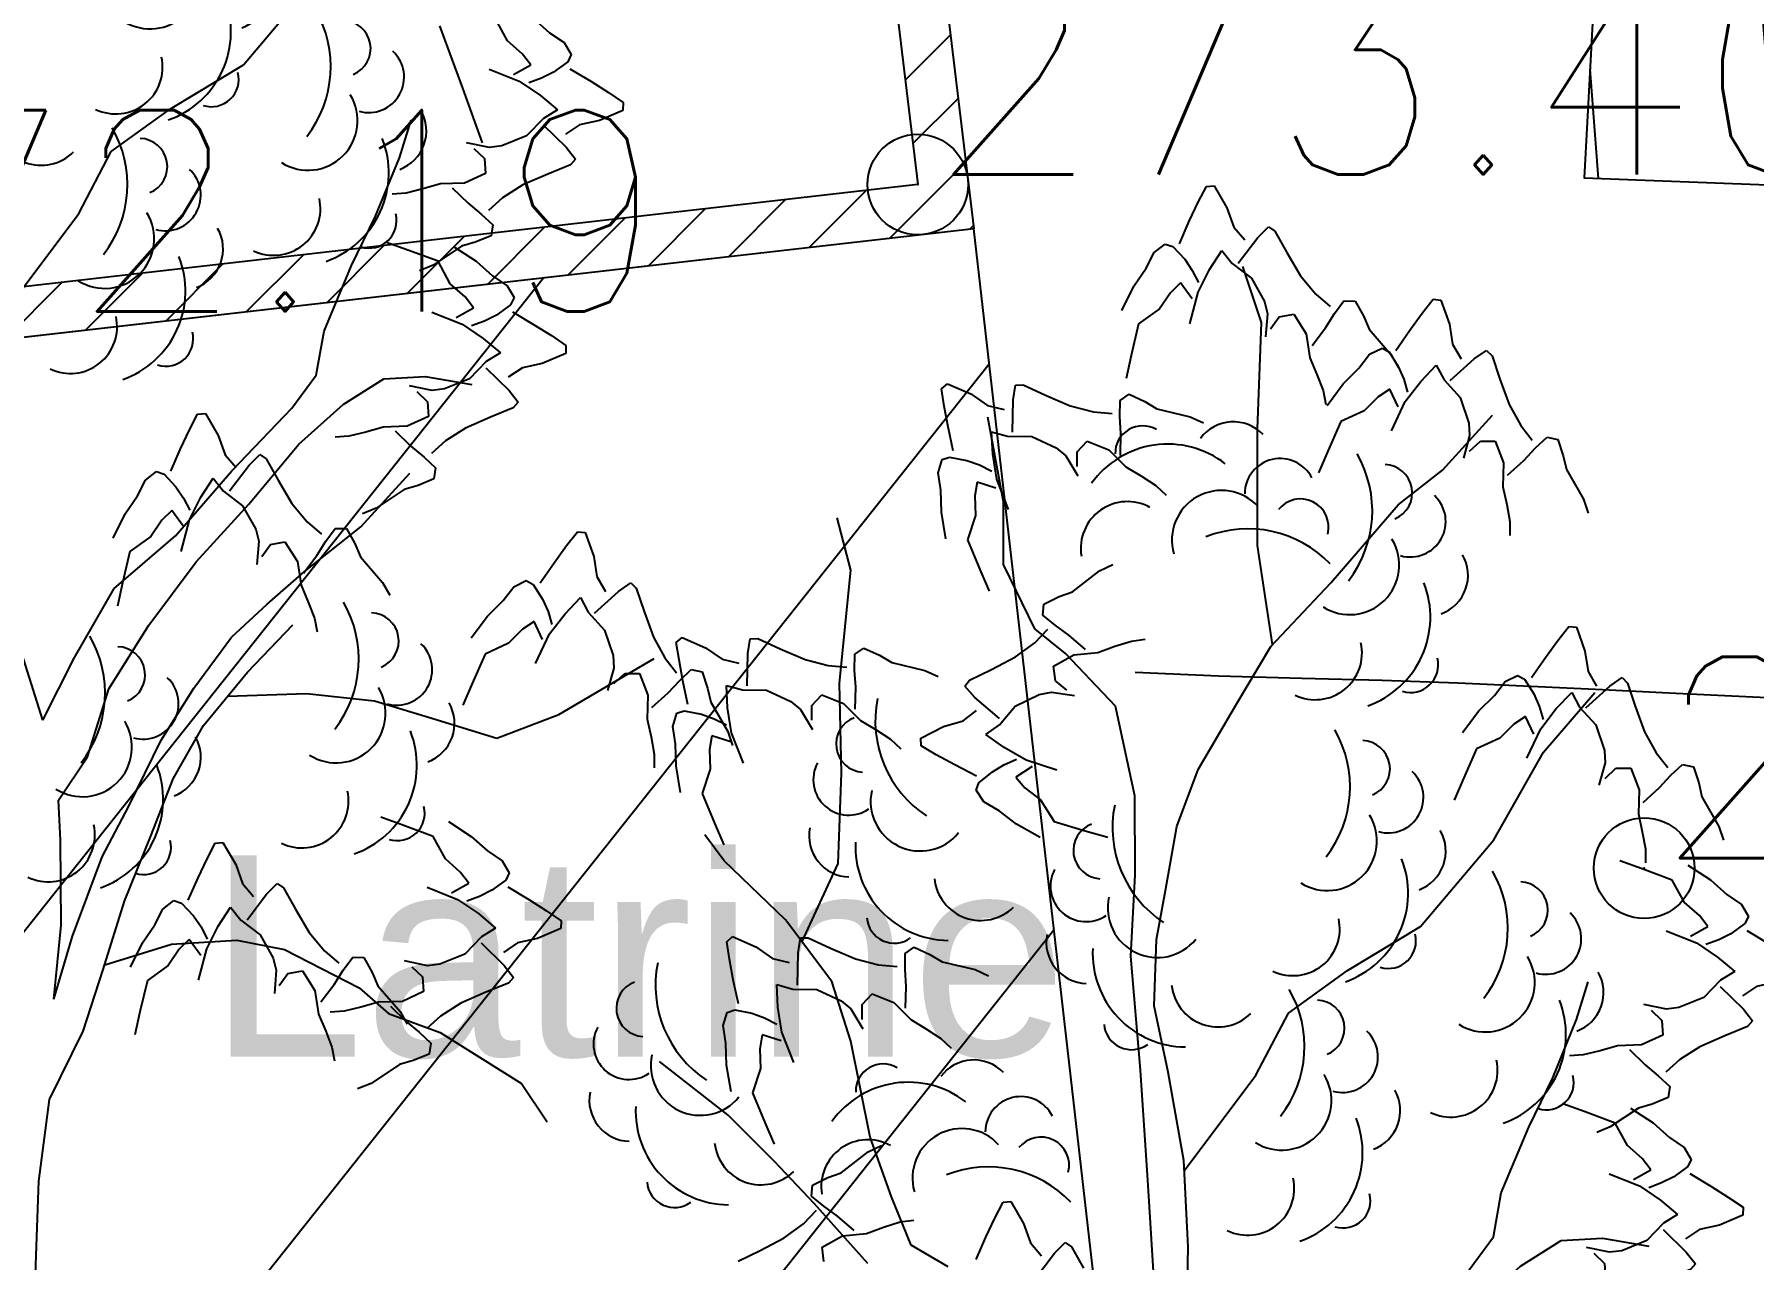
# Model space of a CAD drawing. Header units: millimetres. Extents: x 524954 to 526204, y 9523489 to 9524010.
# Drawn here: x 525644.53 to 525653.07, y 9523601.89 to 9523607.97 of the extents above; entities that cross this region are included whole.
import ezdxf

# ---------------------------------------------------------------- set-up
doc = ezdxf.new("R2010")
doc.units = ezdxf.units.MM
doc.header["$PDMODE"] = 32
doc.header["$PDSIZE"] = 0.5
doc.linetypes.add('ACAD_ISO12W100', pattern=[21, 12, -3, 0, -3, 0, -3])
doc.linetypes.add('CACHE2', pattern=[4.7625, 3.175, -1.5875])
for name, color, linetype in [('Arbre', 34, 'ACAD_ISO12W100'), ('Bati', 6, 'Continuous'), ('Bati_H', 1, 'Continuous'), ('Cloture', 7, 'Continuous'), ('CN_01_00', 3, 'Continuous'), ('Murs', 1, 'Continuous'), ('TopoAlt', 3, 'Continuous'), ('TOPOJIS', 7, 'Continuous'), ('Toponomie', 7, 'CACHE2')]:
    doc.layers.add(name, color=color, linetype=linetype)
doc.styles.add('Simplex 1.0', font='Simplex.shx', dxfattribs={"width": 0.99, "height": 1})
doc.styles.get("Standard").update_dxf_attribs({"font": 'arial.ttf'})

# ---------------------------------------------------------------- blocks, each defined once
blk = doc.blocks.new('TCPOINT M')
at = {"color": 0}
blk.add_point((0, 0), dxfattribs=at)
at = {"layer": 'TopoAlt', "style": 'Simplex 1.0', "width": 0.99}
blk.add_attdef('ALT', (0.15, 0.15), '', height=1, dxfattribs=at)
blk = doc.blocks.new('v088')
at = {"color": 3, "linetype": 'Continuous'}
for p, q in [((-0.0239, 12.3184), (0.0161, 12.3965)), ((0.0161, 12.3965), (0.0546, 12.3999)), ((0.0546, 12.3999), (0.1184, 12.2906)), ((-0.0686, 12.2238), (-0.0239, 12.3184)), ((-0.1179, 12.1126), (-0.0686, 12.2238)), ((0.1184, 12.2906), (0.1522, 12.1952)), ((0.1522, 12.1952), (0.2074, 12.1313)), ((0.1746, 12.0155), (0.2717, 12.1435)), ((0.2717, 12.1435), (0.3242, 12.1966)), ((0.3242, 12.1966), (0.3557, 12.1751)), ((0.3557, 12.1751), (0.415, 12.0689)), ((-0.2828, 11.9912), (-0.2428, 12.0693)), ((-0.2428, 12.0693), (-0.1881, 12.111)), ((-0.1881, 12.111), (-0.1505, 12.0986)), ((-0.1505, 12.0986), (-0.0915, 12.0354)), ((0.0317, 11.9844), (0.0922, 12.0781)), ((0.0922, 12.0781), (0.1437, 12.0135)), ((0.415, 12.0689), (0.4841, 11.9528)), ((-0.344, 11.9013), (-0.2828, 11.9912)), ((-0.0915, 12.0354), (-0.0536, 11.98)), ((-0.0536, 11.98), (-0.0225, 11.9193)), ((-0.0252, 11.8718), (0.0317, 11.9844)), ((0.1437, 12.0135), (0.2395, 11.9416)), ((-0.4033, 11.7804), (-0.344, 11.9013)), ((-0.1618, 11.8694), (-0.2169, 11.7884)), ((-0.1123, 11.9179), (-0.1618, 11.8694)), ((-0.0542, 11.8389), (-0.1123, 11.9179)), ((-0.066, 11.7153), (-0.0252, 11.8718)), ((0.2395, 11.9416), (0.3048, 11.8248)), ((0.4841, 11.9528), (0.5601, 11.8616)), ((-0.2169, 11.7884), (-0.3202, 11.714)), ((0.3048, 11.8248), (0.32, 11.7651)), ((0.5601, 11.8616), (0.6304, 11.8005)), ((0.6527, 11.7656), (0.6994, 11.8293)), ((0.6994, 11.8293), (0.7544, 11.828)), ((0.7544, 11.828), (0.796, 11.7537)), ((1.0886, 11.7676), (1.1424, 11.8368)), ((1.1424, 11.8368), (1.1809, 11.833)), ((1.1809, 11.833), (1.2232, 11.7138)), ((-0.3202, 11.714), (-0.3572, 11.5582)), ((0.32, 11.7651), (0.3106, 11.6498)), ((0.3344, 11.6895), (0.378, 11.7487)), ((0.378, 11.7487), (0.4498, 11.7623)), ((0.4498, 11.7623), (0.5114, 11.6644)), ((0.6075, 11.6944), (0.6527, 11.7656)), ((0.796, 11.7537), (0.824, 11.6885)), ((1.027, 11.683), (1.0886, 11.7676)), ((1.2232, 11.7138), (1.2386, 11.6137)), ((0.5114, 11.6644), (0.5299, 11.5465)), ((0.5418, 11.6075), (0.6075, 11.6944)), ((0.824, 11.6885), (0.9344, 11.5607)), ((0.9578, 11.583), (1.027, 11.683)), ((1.2386, 11.6137), (1.2809, 11.5407)), ((-0.3572, 11.5582), (-0.3824, 11.4437)), ((0.5299, 11.5465), (0.5653, 11.4632)), ((0.7732, 11.4945), (0.827, 11.5637)), ((0.827, 11.5637), (0.8886, 11.5945)), ((0.8886, 11.5945), (0.9232, 11.5753)), ((0.9232, 11.5753), (0.9693, 11.5022)), ((0.9344, 11.5607), (0.97, 11.497)), ((1.2271, 11.433), (1.3463, 11.5407)), ((1.3463, 11.5407), (1.4079, 11.583)), ((1.4079, 11.583), (1.4348, 11.556)), ((1.4348, 11.556), (1.4733, 11.4406)), ((0.5653, 11.4632), (0.5962, 11.3829)), ((0.6962, 11.4176), (0.7732, 11.4945)), ((0.9693, 11.5022), (0.9963, 11.4406)), ((1.0809, 11.4291), (1.1578, 11.5099)), ((1.1578, 11.5099), (1.1963, 11.4368)), ((-1.2987, 11.3921), (-1.2695, 11.4174)), ((-1.2853, 11.3054), (-1.2987, 11.3921)), ((-1.2695, 11.4174), (-1.1537, 11.3664)), ((-1.1537, 11.3664), (-1.0704, 11.3089)), ((-0.9434, 11.3371), (-0.9319, 11.4109)), ((-0.9319, 11.4109), (-0.8938, 11.412)), ((-0.8938, 11.412), (-0.7835, 11.3608)), ((-0.7835, 11.3608), (-0.6595, 11.3072)), ((-0.4126, 11.3334), (-0.3673, 11.3647)), ((-0.3673, 11.3647), (-0.2901, 11.3288)), ((0.5962, 11.3829), (0.6091, 11.3149)), ((0.6155, 11.3099), (0.6962, 11.4176)), ((0.927, 11.3906), (0.8693, 11.3522)), ((0.9693, 11.3022), (0.927, 11.3906)), ((0.9963, 11.4406), (1.0155, 11.3753)), ((1.004, 11.3291), (1.0809, 11.4291)), ((1.1963, 11.4368), (1.2771, 11.3483)), ((1.4733, 11.4406), (1.5194, 11.3137)), ((-1.266, 11.2026), (-1.2853, 11.3054)), ((-1.0704, 11.3089), (-0.9882, 11.2895)), ((-0.9469, 11.1764), (-0.9434, 11.3371)), ((-0.6595, 11.3072), (-0.5444, 11.2779)), ((-0.5444, 11.2779), (-0.4516, 11.2697)), ((-0.4131, 11.2545), (-0.4126, 11.3334)), ((-0.2901, 11.3288), (-0.2291, 11.2925)), ((-0.2291, 11.2925), (-0.0648, 11.2537)), ((0.8001, 11.2829), (0.6847, 11.2291)), ((0.8693, 11.3522), (0.8001, 11.2829)), ((0.9347, 11.1829), (1.004, 11.3291)), ((1.2771, 11.3483), (1.3194, 11.2214)), ((1.5194, 11.3137), (1.5771, 11.2099)), ((-1.2408, 11.0836), (-1.266, 11.2026)), ((-0.4079, 11.1703), (-0.4131, 11.2545)), ((-0.0648, 11.2537), (0.0014, 11.223)), ((0.6847, 11.2291), (0.6193, 11.0829)), ((1.3194, 11.2214), (1.3232, 11.1598)), ((1.5771, 11.2099), (1.6348, 11.1368)), ((-1.0503, 11.1789), (-0.9708, 11.1567)), ((-1.0444, 11.0675), (-1.0503, 11.1789)), ((-0.9708, 11.1567), (-0.851, 11.1547)), ((-0.851, 11.1547), (-0.7296, 11.0984)), ((-0.6257, 11.0796), (-0.5755, 11.1328)), ((-0.5755, 11.1328), (-0.4682, 11.0896)), ((-0.4102, 11.0614), (-0.4079, 11.1703)), ((1.3232, 11.1598), (1.2925, 11.0483)), ((1.3232, 11.0829), (1.3771, 11.1329)), ((1.3771, 11.1329), (1.4502, 11.1329)), ((1.4502, 11.1329), (1.4925, 11.0252)), ((1.6502, 11.0983), (1.7079, 11.1522)), ((1.7079, 11.1522), (1.7617, 11.1406)), ((1.7617, 11.1406), (1.7887, 11.0598)), ((-1.3166, 10.9752), (-1.2967, 11.0411)), ((-1.2967, 11.0411), (-1.2589, 11.0531)), ((-1.2589, 11.0531), (-1.1741, 11.0365)), ((-1.1741, 11.0365), (-1.1109, 11.0139)), ((-1.0245, 10.9429), (-1.0444, 11.0675)), ((-0.7296, 11.0984), (-0.6822, 11.0589)), ((-0.6822, 11.0589), (-0.6222, 10.96)), ((-0.6263, 11.0061), (-0.6257, 11.0796)), ((-0.4682, 11.0896), (-0.3841, 11.005)), ((0.6193, 11.0829), (0.5731, 10.9752)), ((1.4925, 11.0252), (1.4886, 10.906)), ((1.5117, 10.9637), (1.5925, 11.0368)), ((1.5925, 11.0368), (1.6502, 11.0983)), ((1.7887, 11.0598), (1.8041, 10.9906)), ((-1.3032, 10.8885), (-1.3166, 10.9752)), ((-1.122, 10.9292), (-1.1336, 10.8608)), ((-1.0286, 10.8992), (-1.122, 10.9292)), ((-1.1109, 11.0139), (-1.0501, 10.983)), ((-0.9657, 10.7922), (-1.0245, 10.9429)), ((-0.3841, 11.005), (-0.3065, 10.9583)), ((-0.3065, 10.9583), (-0.2344, 10.9114)), ((1.8041, 10.9906), (1.8887, 10.8444)), ((-1.3, 10.7798), (-1.3032, 10.8885)), ((-1.1336, 10.8608), (-1.1308, 10.7629)), ((-0.2344, 10.9114), (-0.1841, 10.8638)), ((1.4886, 10.906), (1.5079, 10.8175)), ((1.8887, 10.8444), (1.9118, 10.7752)), ((-1.2771, 10.6471), (-1.3, 10.7798)), ((-1.1308, 10.7629), (-1.1708, 10.642)), ((1.5079, 10.8175), (1.5233, 10.7329)), ((1.5233, 10.7329), (1.5233, 10.6636)), ((-1.1708, 10.642), (-1.1094, 10.4942)), ((-0.514, 10.4875), (-0.4484, 10.5194)), ((-1.1094, 10.4942), (-1.0628, 10.3867)), ((-0.648, 10.3846), (-0.514, 10.4875)), ((-0.7912, 10.3231), (-0.7146, 10.3603)), ((-0.7146, 10.3603), (-0.648, 10.3846)), ((-0.7957, 10.2682), (-0.7912, 10.3231)), ((-0.7348, 10.218), (-0.7957, 10.2682)), ((-0.8359, 10.1311), (-0.7709, 10.1978)), ((-0.6662, 10.1688), (-0.7348, 10.218)), ((-0.5833, 10.0982), (-0.6662, 10.1688)), ((1.7617, 10.1424), (1.8156, 10.2117)), ((1.8156, 10.2117), (1.8541, 10.2078)), ((1.8541, 10.2078), (1.8964, 10.0886)), ((-2.6162, 10.1323), (-2.587, 10.1577)), ((-2.6028, 10.0456), (-2.6162, 10.1323)), ((-2.587, 10.1577), (-2.4712, 10.1066)), ((-2.4712, 10.1066), (-2.3879, 10.0492)), ((-2.2643, 9.9167), (-2.2608, 10.0773)), ((-2.2608, 10.0773), (-2.2494, 10.1511)), ((-2.2494, 10.1511), (-2.2113, 10.1522)), ((-2.2113, 10.1522), (-2.101, 10.101)), ((-2.101, 10.101), (-1.977, 10.0475)), ((-1.7301, 10.0737), (-1.6848, 10.1049)), ((-1.6848, 10.1049), (-1.6075, 10.069)), ((-0.9313, 10.0604), (-0.8359, 10.1311)), ((-0.6418, 10.0712), (-0.5231, 10.0829)), ((-0.5231, 10.0829), (-0.4378, 10.1134)), ((-0.4378, 10.1134), (-0.3559, 10.1397)), ((-0.3559, 10.1397), (-0.2873, 10.1487)), ((1.7002, 10.0578), (1.7617, 10.1424)), ((1.8964, 10.0886), (1.9118, 9.9886)), ((-2.5835, 9.9428), (-2.6028, 10.0456)), ((-2.3879, 10.0492), (-2.3057, 10.0298)), ((-1.977, 10.0475), (-1.8618, 10.0181)), ((-1.8618, 10.0181), (-1.7691, 10.0099)), ((-1.7305, 9.9947), (-1.7301, 10.0737)), ((-1.7254, 9.9105), (-1.7305, 9.9947)), ((-1.6075, 10.069), (-1.5466, 10.0327)), ((-1.5466, 10.0327), (-1.3822, 9.9939)), ((-1.3822, 9.9939), (-1.316, 9.9632)), ((-1.1606, 9.945), (-1.0512, 9.9981)), ((-1.0512, 9.9981), (-0.9313, 10.0604)), ((-0.7431, 10.0152), (-0.6418, 10.0712)), ((-0.7336, 9.9427), (-0.7431, 10.0152)), ((1.631, 9.9578), (1.7002, 10.0578)), ((-2.5582, 9.8238), (-2.5835, 9.9428)), ((-2.3678, 9.9191), (-2.2883, 9.8969)), ((-2.3619, 9.8077), (-2.3678, 9.9191)), ((-1.7277, 9.8016), (-1.7254, 9.9105)), ((-1.1838, 9.9148), (-1.1606, 9.945)), ((-1.1339, 9.8592), (-1.1838, 9.9148)), ((-0.677, 9.8958), (-0.7336, 9.9427)), ((1.4463, 9.8693), (1.5002, 9.9386)), ((1.5002, 9.9386), (1.5617, 9.9693)), ((1.5617, 9.9693), (1.5963, 9.9501)), ((1.5963, 9.9501), (1.6425, 9.877)), ((1.9002, 9.8078), (2.0195, 9.9155)), ((1.9118, 9.9886), (1.9541, 9.9155)), ((2.0195, 9.9155), (2.081, 9.9578)), ((2.081, 9.9578), (2.1079, 9.9309)), ((2.1079, 9.9309), (2.1464, 9.8155)), ((-2.2883, 9.8969), (-2.1685, 9.895)), ((-2.1685, 9.895), (-2.0471, 9.8386)), ((-2.0471, 9.8386), (-1.9997, 9.7992)), ((-1.9438, 9.7464), (-1.9432, 9.8199)), ((-1.9432, 9.8199), (-1.893, 9.873)), ((-1.893, 9.873), (-1.7856, 9.8299)), ((-1.7856, 9.8299), (-1.7015, 9.7452)), ((-1.0116, 9.755), (-1.1339, 9.8592)), ((-0.9342, 9.8156), (-0.8138, 9.874)), ((-0.8138, 9.874), (-0.7533, 9.8858)), ((-0.7533, 9.8858), (-0.6387, 9.8698)), ((1.3694, 9.7924), (1.4463, 9.8693)), ((1.6425, 9.877), (1.6694, 9.8155)), ((1.7541, 9.8039), (1.831, 9.8847)), ((1.831, 9.8847), (1.8695, 9.8116)), ((-2.634, 9.7155), (-2.6142, 9.7814)), ((-2.6142, 9.7814), (-2.5764, 9.7933)), ((-2.5764, 9.7933), (-2.4916, 9.7768)), ((-2.4916, 9.7768), (-2.4283, 9.7541)), ((-2.4283, 9.7541), (-2.3676, 9.7232)), ((-2.3419, 9.6831), (-2.3619, 9.8077)), ((-1.9997, 9.7992), (-1.9397, 9.7002)), ((-1.7015, 9.7452), (-1.624, 9.6985)), ((-1.2895, 9.7147), (-1.1923, 9.7429)), ((-1.1923, 9.7429), (-1.1254, 9.7944)), ((-1.0114, 9.724), (-0.9342, 9.8156)), ((1.2886, 9.6847), (1.3694, 9.7924)), ((1.6002, 9.7655), (1.5425, 9.727)), ((1.6425, 9.677), (1.6002, 9.7655)), ((1.6694, 9.8155), (1.6887, 9.7501)), ((1.6771, 9.7039), (1.7541, 9.8039)), ((1.8695, 9.8116), (1.9502, 9.7232)), ((2.1464, 9.8155), (2.1926, 9.6885)), ((-2.6206, 9.6288), (-2.634, 9.7155)), ((-2.4395, 9.6694), (-2.4511, 9.6011)), ((-2.3461, 9.6395), (-2.4395, 9.6694)), ((-2.2831, 9.5325), (-2.3419, 9.6831)), ((-1.624, 9.6985), (-1.5519, 9.6516)), ((-1.5519, 9.6516), (-1.5015, 9.6041)), ((-1.4022, 9.6572), (-1.2895, 9.7147)), ((-1.401, 9.6186), (-1.4022, 9.6572)), ((-1.0789, 9.6763), (-1.0114, 9.724)), ((-0.9888, 9.6106), (-1.0789, 9.6763)), ((1.4733, 9.6578), (1.3579, 9.6039)), ((1.5425, 9.727), (1.4733, 9.6578)), ((1.6079, 9.5578), (1.6771, 9.7039)), ((1.9502, 9.7232), (1.9925, 9.5962)), ((2.1926, 9.6885), (2.2503, 9.5847)), ((-2.6175, 9.52), (-2.6206, 9.6288)), ((-2.4511, 9.6011), (-2.4483, 9.5032)), ((-1.3254, 9.5742), (-1.401, 9.6186)), ((-1.2335, 9.5242), (-1.3254, 9.5742)), ((-0.8796, 9.5473), (-0.9888, 9.6106)), ((1.3579, 9.6039), (1.2925, 9.4577)), ((1.9925, 9.5962), (1.9964, 9.5347)), ((2.2503, 9.5847), (2.308, 9.5116)), ((-2.5946, 9.3874), (-2.6175, 9.52)), ((-2.4483, 9.5032), (-2.4883, 9.3823)), ((-1.1253, 9.4685), (-1.2335, 9.5242)), ((-1.1132, 9.4352), (-1.0467, 9.4905)), ((-1.0467, 9.4905), (-0.9892, 9.5252)), ((-0.9892, 9.5252), (-0.9269, 9.5527)), ((-0.8484, 9.5165), (-0.9306, 9.463)), ((-0.7257, 9.4976), (-0.8796, 9.5473)), ((1.9964, 9.5347), (1.9656, 9.4231)), ((1.9964, 9.4577), (2.0502, 9.5077)), ((2.0502, 9.5077), (2.1233, 9.5077)), ((2.1233, 9.5077), (2.1656, 9.4)), ((2.3233, 9.4731), (2.381, 9.527)), ((2.381, 9.527), (2.4349, 9.5154)), ((2.4349, 9.5154), (2.4618, 9.4347)), ((-1.1278, 9.3984), (-1.1132, 9.4352)), ((-1.0892, 9.3413), (-1.1278, 9.3984)), ((-0.9306, 9.463), (-0.885, 9.4108)), ((-0.885, 9.4108), (-0.8073, 9.3511)), ((1.2925, 9.4577), (1.2463, 9.35)), ((2.1656, 9.4), (2.1618, 9.2808)), ((2.1849, 9.3385), (2.2657, 9.4116)), ((2.2657, 9.4116), (2.3233, 9.4731)), ((2.4618, 9.4347), (2.4772, 9.3654)), ((-2.4883, 9.3823), (-2.4269, 9.2344)), ((-1.0136, 9.2969), (-1.0892, 9.3413)), ((-0.8073, 9.3511), (-0.7389, 9.2437)), ((2.4772, 9.3654), (2.5618, 9.2193)), ((-2.4269, 9.2344), (-2.3802, 9.1269)), ((-0.9273, 9.2307), (-1.0136, 9.2969)), ((-0.81, 9.1646), (-0.9273, 9.2307)), ((-0.7389, 9.2437), (-0.5855, 9.1979)), ((2.1618, 9.2808), (2.181, 9.1923)), ((-0.5855, 9.1979), (-0.4727, 9.1661)), ((2.181, 9.1923), (2.1964, 9.1077)), ((2.5618, 9.2193), (2.5849, 9.15)), ((2.1964, 9.1077), (2.1964, 9.0385)), ((2.1801, 9.009), (2.0697, 9.0483)), ((2.3301, 8.953), (2.1801, 9.009)), ((2.4064, 9.0272), (2.519, 8.9533)), ((2.3912, 8.8412), (2.3301, 8.953)), ((2.519, 8.9533), (2.6006, 8.8814)), ((2.6006, 8.8814), (2.6731, 8.832)), ((2.4646, 8.7765), (2.3912, 8.8412)), ((2.6731, 8.832), (2.7077, 8.7725)), ((2.421, 8.6735), (2.5067, 8.7213)), ((2.5067, 8.7213), (2.4646, 8.7765)), ((2.6907, 8.7368), (2.6207, 8.6861)), ((2.7077, 8.7725), (2.6907, 8.7368)), ((-2.3661, 8.6466), (-2.3369, 8.6719)), ((-2.3527, 8.5599), (-2.3661, 8.6466)), ((-2.3369, 8.6719), (-2.2212, 8.6209)), ((-2.0108, 8.5916), (-1.9993, 8.6654)), ((-1.9993, 8.6654), (-1.9613, 8.6665)), ((-1.9613, 8.6665), (-1.8509, 8.6153)), ((2.2998, 8.7005), (2.4501, 8.6406)), ((2.4501, 8.6406), (2.5548, 8.5702)), ((2.5609, 8.6554), (2.4969, 8.632)), ((2.6207, 8.6861), (2.5609, 8.6554)), ((2.7005, 8.7027), (2.8047, 8.6399)), ((2.8047, 8.6399), (2.8931, 8.5838)), ((-2.3334, 8.4571), (-2.3527, 8.5599)), ((-2.2212, 8.6209), (-2.1379, 8.5634)), ((-2.1379, 8.5634), (-2.0557, 8.544)), ((-2.0143, 8.4309), (-2.0108, 8.5916)), ((-1.8509, 8.6153), (-1.7269, 8.5617)), ((-1.7269, 8.5617), (-1.6118, 8.5324)), ((-1.4805, 8.509), (-1.4801, 8.5879)), ((-1.4801, 8.5879), (-1.4347, 8.6192)), ((-1.4347, 8.6192), (-1.3575, 8.5833)), ((-1.3575, 8.5833), (-1.2966, 8.547)), ((-1.2966, 8.547), (-1.1322, 8.5082)), ((2.5548, 8.5702), (2.6402, 8.4985)), ((2.8931, 8.5838), (2.9656, 8.5345)), ((-2.3082, 8.3381), (-2.3334, 8.4571)), ((-1.6118, 8.5324), (-1.519, 8.5242)), ((-1.4754, 8.4248), (-1.4805, 8.509)), ((-1.1322, 8.5082), (-1.066, 8.4775)), ((2.5697, 8.4555), (2.4865, 8.3693)), ((2.6402, 8.4985), (2.5697, 8.4555)), ((2.9641, 8.4958), (2.8478, 8.4461)), ((2.9656, 8.5345), (2.9641, 8.4958)), ((-2.1178, 8.4334), (-2.0382, 8.4112)), ((-2.1118, 8.322), (-2.1178, 8.4334)), ((-2.0382, 8.4112), (-1.9184, 8.4092)), ((-1.9184, 8.4092), (-1.7971, 8.3529)), ((-1.6931, 8.3341), (-1.643, 8.3873)), ((-1.643, 8.3873), (-1.5356, 8.3441)), ((-1.4776, 8.3159), (-1.4754, 8.4248)), ((2.4865, 8.3693), (2.3625, 8.3191)), ((2.5678, 8.4245), (2.6828, 8.3123)), ((2.749, 8.4244), (2.6787, 8.3776)), ((2.8478, 8.4461), (2.749, 8.4244)), ((-2.384, 8.2298), (-2.3641, 8.2956)), ((-2.3641, 8.2956), (-2.3264, 8.3076)), ((-2.3264, 8.3076), (-2.2415, 8.291)), ((-2.2415, 8.291), (-2.1783, 8.2684)), ((-2.0919, 8.1974), (-2.1118, 8.322)), ((-1.7971, 8.3529), (-1.7497, 8.3134)), ((-1.7497, 8.3134), (-1.6897, 8.2145)), ((-1.6937, 8.2606), (-1.6931, 8.3341)), ((-1.5356, 8.3441), (-1.4515, 8.2595)), ((2.3013, 8.3113), (2.188, 8.335)), ((2.2245, 8.3065), (2.2778, 8.2559)), ((2.3625, 8.3191), (2.3013, 8.3113)), ((2.6828, 8.3123), (2.7289, 8.2536)), ((-2.3706, 8.1431), (-2.384, 8.2298)), ((-2.1783, 8.2684), (-2.1175, 8.2375)), ((-2.0331, 8.0467), (-2.0919, 8.1974)), ((-1.4515, 8.2595), (-1.374, 8.2128)), ((-1.374, 8.2128), (-1.3019, 8.1659)), ((2.2778, 8.2559), (2.2824, 8.183)), ((2.7037, 8.225), (2.591, 8.1793)), ((2.7289, 8.2536), (2.7037, 8.225)), ((-2.3674, 8.0343), (-2.3706, 8.1431)), ((-2.1895, 8.1837), (-2.2011, 8.1153)), ((-2.2011, 8.1153), (-2.1982, 8.0174)), ((-2.0961, 8.1537), (-2.1895, 8.1837)), ((-1.3019, 8.1659), (-1.2515, 8.1184)), ((2.0584, 8.1303), (1.9713, 8.1055)), ((2.1776, 8.1339), (2.0584, 8.1303)), ((2.2824, 8.183), (2.1776, 8.1339)), ((2.4672, 8.1253), (2.3672, 8.0611)), ((2.591, 8.1793), (2.4672, 8.1253)), ((-2.3445, 7.9016), (-2.3674, 8.0343)), ((1.8878, 8.0848), (1.8187, 8.0804)), ((1.9713, 8.1055), (1.8878, 8.0848)), ((2.1174, 8.1109), (2.1954, 8.0349)), ((2.1954, 8.0349), (2.2605, 7.9811)), ((2.3672, 8.0611), (2.2979, 7.9989)), ((-2.1982, 8.0174), (-2.2383, 7.8966)), ((2.2605, 7.9811), (2.3179, 7.927)), ((-2.2383, 7.8966), (-2.1768, 7.7487)), ((2.3098, 7.8725), (2.2308, 7.8405)), ((2.3179, 7.927), (2.3098, 7.8725)), ((1.8965, 7.8022), (1.7861, 7.8414)), ((2.0465, 7.7461), (1.8965, 7.8022)), ((2.1627, 7.8208), (2.0222, 7.7271)), ((2.1227, 7.8203), (2.2353, 7.7465)), ((2.2308, 7.8405), (2.1627, 7.8208)), ((-2.1768, 7.7487), (-2.1302, 7.6412)), ((2.0222, 7.7271), (1.9545, 7.6997)), ((2.1075, 7.6343), (2.0465, 7.7461)), ((2.2353, 7.7465), (2.3169, 7.6746)), ((-1.7972, 7.4997), (-1.6632, 7.6026)), ((-1.6632, 7.6026), (-1.5976, 7.6345)), ((2.1809, 7.5696), (2.1075, 7.6343)), ((2.3169, 7.6746), (2.3894, 7.6252)), ((2.3894, 7.6252), (2.424, 7.5657)), ((2.1373, 7.4666), (2.223, 7.5144)), ((2.223, 7.5144), (2.1809, 7.5696)), ((2.407, 7.5299), (2.337, 7.4793)), ((2.424, 7.5657), (2.407, 7.5299)), ((-1.9448, 7.3833), (-1.9404, 7.4382)), ((-1.9404, 7.4382), (-1.8638, 7.4754)), ((-1.8638, 7.4754), (-1.7972, 7.4997)), ((2.0162, 7.4937), (2.1664, 7.4338)), ((2.1664, 7.4338), (2.2711, 7.3633)), ((2.2772, 7.4485), (2.2132, 7.4252)), ((2.337, 7.4793), (2.2772, 7.4485)), ((2.4169, 7.4959), (2.521, 7.4331)), ((2.521, 7.4331), (2.6094, 7.377)), ((-1.8839, 7.3331), (-1.9448, 7.3833)), ((-1.0336, 7.2746), (-0.9936, 7.3527)), ((-0.9936, 7.3527), (-0.9551, 7.3561)), ((-0.9551, 7.3561), (-0.8913, 7.2468)), ((2.2711, 7.3633), (2.3565, 7.2916)), ((2.6094, 7.377), (2.6819, 7.3276)), ((-1.985, 7.2461), (-1.9201, 7.3129)), ((-1.8154, 7.2839), (-1.8839, 7.3331)), ((-1.7325, 7.2133), (-1.8154, 7.2839)), ((-1.5051, 7.2548), (-1.4365, 7.2638)), ((-1.0783, 7.18), (-1.0336, 7.2746)), ((2.3565, 7.2916), (2.286, 7.2486)), ((2.6805, 7.289), (2.5641, 7.2392)), ((2.6819, 7.3276), (2.6805, 7.289)), ((-2.2004, 7.1132), (-2.0805, 7.1754)), ((-2.0805, 7.1754), (-1.985, 7.2461)), ((-1.8923, 7.1303), (-1.791, 7.1862)), ((-1.791, 7.1862), (-1.6722, 7.1979)), ((-1.6722, 7.1979), (-1.587, 7.2285)), ((-1.587, 7.2285), (-1.5051, 7.2548)), ((-1.1277, 7.0688), (-1.0783, 7.18)), ((-0.8913, 7.2468), (-0.8575, 7.1514)), ((2.286, 7.2486), (2.2028, 7.1624)), ((2.2841, 7.2177), (2.3991, 7.1055)), ((2.4653, 7.2176), (2.395, 7.1707)), ((2.5641, 7.2392), (2.4653, 7.2176)), ((-2.3098, 7.06), (-2.2004, 7.1132)), ((-1.8828, 7.0578), (-1.8923, 7.1303)), ((-0.8575, 7.1514), (-0.8023, 7.0875)), ((-0.8351, 6.9716), (-0.7381, 7.0997)), ((-0.7381, 7.0997), (-0.6855, 7.1528)), ((-0.6855, 7.1528), (-0.654, 7.1313)), ((-0.654, 7.1313), (-0.5947, 7.0251)), ((2.0176, 7.1045), (1.9044, 7.1282)), ((1.9408, 7.0996), (1.9941, 7.049)), ((2.0788, 7.1122), (2.0176, 7.1045)), ((2.2028, 7.1624), (2.0788, 7.1122)), ((2.3991, 7.1055), (2.4452, 7.0467)), ((1.9941, 7.049), (1.9988, 6.9761)), ((2.4201, 7.0181), (2.3073, 6.9725)), ((2.4452, 7.0467), (2.4201, 7.0181)), ((0.8128, 6.9092), (0.8527, 6.9872)), ((0.8527, 6.9872), (0.8913, 6.9906)), ((0.8913, 6.9906), (0.9551, 6.8814)), ((1.7747, 6.9234), (1.6876, 6.8986)), ((1.8939, 6.9271), (1.7747, 6.9234)), ((1.9988, 6.9761), (1.8939, 6.9271)), ((2.1835, 6.9184), (2.0835, 6.8543)), ((2.3073, 6.9725), (2.1835, 6.9184)), ((0.7681, 6.8145), (0.8128, 6.9092)), ((0.9551, 6.8814), (0.9888, 6.786)), ((1.6041, 6.8779), (1.535, 6.8736)), ((1.6876, 6.8986), (1.6041, 6.8779)), ((1.8337, 6.904), (1.9118, 6.828)), ((2.0835, 6.8543), (2.0142, 6.7921)), ((0.7187, 6.7034), (0.7681, 6.8145)), ((0.9888, 6.786), (1.0441, 6.7221)), ((1.1083, 6.7343), (1.1609, 6.7873)), ((1.1609, 6.7873), (1.1923, 6.7659)), ((1.1923, 6.7659), (1.2517, 6.6597)), ((1.9118, 6.828), (1.9768, 6.7743)), ((1.9768, 6.7743), (2.0342, 6.7201)), ((0.5538, 6.582), (0.5938, 6.6601)), ((0.5938, 6.6601), (0.6485, 6.7018)), ((0.6485, 6.7018), (0.6861, 6.6893)), ((0.6861, 6.6893), (0.7451, 6.6262)), ((0.8684, 6.5752), (0.9289, 6.6689)), ((0.9289, 6.6689), (0.9803, 6.6043)), ((1.0112, 6.6062), (1.1083, 6.7343)), ((1.2517, 6.6597), (1.3207, 6.5436)), ((2.0261, 6.6656), (1.9472, 6.6337)), ((2.0342, 6.7201), (2.0261, 6.6656)), ((0.4926, 6.4921), (0.5538, 6.582)), ((0.7451, 6.6262), (0.7831, 6.5707)), ((0.8114, 6.4626), (0.8684, 6.5752)), ((0.9803, 6.6043), (1.0762, 6.5324)), ((1.879, 6.6139), (1.7385, 6.5203)), ((1.9472, 6.6337), (1.879, 6.6139)), ((0.4333, 6.3712), (0.4926, 6.4921)), ((0.7244, 6.5087), (0.6749, 6.4601)), ((0.7824, 6.4297), (0.7244, 6.5087)), ((0.7831, 6.5707), (0.8142, 6.5101)), ((1.0762, 6.5324), (1.1414, 6.4156)), ((1.3207, 6.5436), (1.3968, 6.4523)), ((1.7385, 6.5203), (1.6708, 6.4929)), ((0.6749, 6.4601), (0.6198, 6.3792)), ((0.7707, 6.306), (0.8114, 6.4626)), ((1.1414, 6.4156), (1.1567, 6.3559)), ((1.3968, 6.4523), (1.4671, 6.3913)), ((1.4894, 6.3564), (1.536, 6.4201)), ((1.536, 6.4201), (1.5911, 6.4188)), ((1.5911, 6.4188), (1.6326, 6.3444)), ((2.6849, 6.3343), (2.7388, 6.4036)), ((2.7388, 6.4036), (2.7772, 6.3997)), ((0.6198, 6.3792), (0.5164, 6.3047)), ((1.1567, 6.3559), (1.1472, 6.2405)), ((1.171, 6.2803), (1.2146, 6.3394)), ((1.2146, 6.3394), (1.2864, 6.3531)), ((1.2864, 6.3531), (1.3481, 6.2552)), ((1.4442, 6.2852), (1.4894, 6.3564)), ((1.6326, 6.3444), (1.6606, 6.2793)), ((2.6234, 6.2497), (2.6849, 6.3343)), ((2.7772, 6.3997), (2.8196, 6.2805)), ((0.5164, 6.3047), (0.4795, 6.1489)), ((1.3481, 6.2552), (1.3665, 6.1373)), ((1.3784, 6.1983), (1.4442, 6.2852)), ((1.6606, 6.2793), (1.771, 6.1515)), ((2.5541, 6.1497), (2.6234, 6.2497)), ((2.8196, 6.2805), (2.8349, 6.1805)), ((0.4795, 6.1489), (0.4542, 6.0345)), ((1.771, 6.1515), (1.8066, 6.0878)), ((2.4234, 6.1305), (2.4849, 6.1612)), ((2.4849, 6.1612), (2.5195, 6.142)), ((2.8349, 6.1805), (2.8773, 6.1074)), ((2.9427, 6.1074), (3.0042, 6.1497)), ((3.0042, 6.1497), (3.0311, 6.1228)), ((1.3665, 6.1373), (1.4019, 6.054)), ((2.3695, 6.0612), (2.4234, 6.1305)), ((2.5195, 6.142), (2.5657, 6.0689)), ((2.5657, 6.0689), (2.5926, 6.0074)), ((2.6772, 5.9958), (2.7542, 6.0766)), ((2.7542, 6.0766), (2.7926, 6.0035)), ((2.8234, 5.9997), (2.9427, 6.1074)), ((3.0311, 6.1228), (3.0696, 6.0074)), ((1.4019, 6.054), (1.4328, 5.9737)), ((2.2118, 5.8766), (2.2926, 5.9843)), ((2.2926, 5.9843), (2.3695, 6.0612)), ((2.5926, 6.0074), (2.6118, 5.942)), ((2.6003, 5.8958), (2.6772, 5.9958)), ((2.7926, 6.0035), (2.8734, 5.9151)), ((3.0696, 6.0074), (3.1158, 5.8804)), ((1.4328, 5.9737), (1.4458, 5.9057)), ((2.4657, 5.9189), (2.3964, 5.8497)), ((2.5234, 5.9574), (2.4657, 5.9189)), ((2.5657, 5.8689), (2.5234, 5.9574)), ((2.5311, 5.7497), (2.6003, 5.8958)), ((2.8734, 5.9151), (2.9157, 5.7881)), ((2.3964, 5.8497), (2.281, 5.7958)), ((3.1158, 5.8804), (3.1734, 5.7766)), ((2.281, 5.7958), (2.2156, 5.6496)), ((2.9196, 5.7266), (2.8888, 5.615)), ((2.9157, 5.7881), (2.9196, 5.7266)), ((3.1734, 5.7766), (3.2311, 5.7035)), ((2.2156, 5.6496), (2.1695, 5.5419)), ((2.9196, 5.6496), (2.9734, 5.6996)), ((2.9734, 5.6996), (3.0465, 5.6996)), ((3.0465, 5.6996), (3.0888, 5.5919)), ((3.1888, 5.6035), (3.2465, 5.665)), ((3.2465, 5.665), (3.3042, 5.7189)), ((3.3042, 5.7189), (3.3581, 5.7073)), ((3.3581, 5.7073), (3.385, 5.6266)), ((3.0888, 5.5919), (3.085, 5.4727)), ((3.1081, 5.5304), (3.1888, 5.6035)), ((3.385, 5.6266), (3.4004, 5.5573)), ((3.4004, 5.5573), (3.485, 5.4112)), ((3.085, 5.4727), (3.1042, 5.3842)), ((3.1042, 5.3842), (3.1196, 5.2996)), ((3.485, 5.4112), (3.5081, 5.3419)), ((3.1196, 5.2996), (3.1196, 5.2304)), ((1.8724, 4.9461), (1.762, 4.9854)), ((2.0987, 4.9642), (2.2113, 4.8904)), ((2.0224, 4.89), (1.8724, 4.9461)), ((2.0834, 4.7783), (2.0224, 4.89)), ((2.2113, 4.8904), (2.2929, 4.8185)), ((0.8993, 4.7791), (0.9393, 4.8572)), ((0.9393, 4.8572), (0.9778, 4.8606)), ((0.9778, 4.8606), (1.0416, 4.7513)), ((2.2929, 4.8185), (2.3654, 4.7691)), ((0.8546, 4.6845), (0.8993, 4.7791)), ((1.0416, 4.7513), (1.0754, 4.656)), ((2.1569, 4.7135), (2.0834, 4.7783)), ((2.1989, 4.6584), (2.1569, 4.7135)), ((2.3654, 4.7691), (2.4, 4.7096)), ((2.4, 4.7096), (2.383, 4.6739)), ((0.8053, 4.5733), (0.8546, 4.6845)), ((1.0754, 4.656), (1.1306, 4.592)), ((1.1948, 4.6042), (1.2474, 4.6573)), ((1.2474, 4.6573), (1.2789, 4.6359)), ((1.2789, 4.6359), (1.3382, 4.5297)), ((1.9921, 4.6376), (2.1424, 4.5777)), ((2.1133, 4.6106), (2.1989, 4.6584)), ((2.3129, 4.6232), (2.2532, 4.5924)), ((2.383, 4.6739), (2.3129, 4.6232)), ((2.3928, 4.6398), (2.497, 4.577)), ((0.6404, 4.452), (0.6804, 4.53)), ((0.6804, 4.53), (0.7351, 4.5718)), ((0.7351, 4.5718), (0.7727, 4.5593)), ((0.7727, 4.5593), (0.8317, 4.4961)), ((0.9549, 4.4451), (1.0154, 4.5388)), ((1.0154, 4.5388), (1.0668, 4.4742)), ((1.0978, 4.4762), (1.1948, 4.6042)), ((1.3382, 4.5297), (1.4072, 4.4136)), ((2.1424, 4.5777), (2.247, 4.5072)), ((2.2532, 4.5924), (2.1892, 4.5691)), ((2.497, 4.577), (2.5853, 4.5209)), ((0.5791, 4.362), (0.6404, 4.452)), ((0.8317, 4.4961), (0.8696, 4.4407)), ((0.8696, 4.4407), (0.9007, 4.38)), ((0.898, 4.3325), (0.9549, 4.4451)), ((1.0668, 4.4742), (1.1627, 4.4024)), ((2.247, 4.5072), (2.3325, 4.4356)), ((2.5853, 4.5209), (2.6578, 4.4715)), ((2.6578, 4.4715), (2.6564, 4.4329)), ((0.5199, 4.2411), (0.5791, 4.362)), ((0.8109, 4.3786), (0.7614, 4.3301)), ((0.869, 4.2996), (0.8109, 4.3786)), ((1.1627, 4.4024), (1.228, 4.2856)), ((1.4072, 4.4136), (1.4833, 4.3223)), ((2.262, 4.3926), (2.1788, 4.3064)), ((2.2601, 4.3616), (2.3751, 4.2494)), ((2.3325, 4.4356), (2.262, 4.3926)), ((2.4412, 4.3615), (2.371, 4.3146)), ((2.5401, 4.3831), (2.4412, 4.3615)), ((2.6564, 4.4329), (2.5401, 4.3831)), ((0.7614, 4.3301), (0.7063, 4.2491)), ((0.8572, 4.176), (0.898, 4.3325)), ((1.228, 4.2856), (1.2432, 4.2258)), ((1.4833, 4.3223), (1.5536, 4.2613)), ((1.5759, 4.2264), (1.6226, 4.29)), ((1.6226, 4.29), (1.6776, 4.2887)), ((1.6776, 4.2887), (1.7191, 4.2144)), ((1.9936, 4.2484), (1.8803, 4.2721)), ((2.1788, 4.3064), (2.0548, 4.2561)), ((0.7063, 4.2491), (0.603, 4.1747)), ((1.2432, 4.2258), (1.2338, 4.1105)), ((1.2576, 4.1502), (1.3011, 4.2094)), ((1.3011, 4.2094), (1.373, 4.223)), ((1.373, 4.223), (1.4346, 4.1251)), ((1.5307, 4.1551), (1.5759, 4.2264)), ((1.7191, 4.2144), (1.7472, 4.1493)), ((1.9168, 4.2436), (1.9701, 4.193)), ((1.9701, 4.193), (1.9747, 4.12)), ((2.0548, 4.2561), (1.9936, 4.2484)), ((2.3751, 4.2494), (2.4212, 4.1906)), ((2.4212, 4.1906), (2.396, 4.1621)), ((0.603, 4.1747), (0.566, 4.0189)), ((1.4346, 4.1251), (1.4531, 4.0073)), ((1.465, 4.0683), (1.5307, 4.1551)), ((1.7472, 4.1493), (1.8576, 4.0214)), ((1.9747, 4.12), (1.8699, 4.071)), ((2.2833, 4.1164), (2.1595, 4.0623)), ((2.396, 4.1621), (2.2833, 4.1164)), ((0.566, 4.0189), (0.5407, 3.9045)), ((1.5801, 4.0219), (1.511, 4.0175)), ((1.6636, 4.0426), (1.5801, 4.0219)), ((1.7506, 4.0673), (1.6636, 4.0426)), ((1.8699, 4.071), (1.7506, 4.0673)), ((1.8097, 4.0479), (1.8877, 3.9719)), ((1.8576, 4.0214), (1.8932, 3.9577)), ((2.1595, 4.0623), (2.0595, 3.9982)), ((1.4531, 4.0073), (1.4885, 3.9239)), ((1.8877, 3.9719), (1.9528, 3.9182)), ((2.0595, 3.9982), (1.9902, 3.936)), ((1.4885, 3.9239), (1.5194, 3.8437)), ((1.5194, 3.8437), (1.5323, 3.7756)), ((1.9528, 3.9182), (2.0102, 3.864)), ((2.0102, 3.864), (2.002, 3.8096)), ((1.855, 3.7579), (1.7144, 3.6642)), ((1.9231, 3.7776), (1.855, 3.7579)), ((2.002, 3.8096), (1.9231, 3.7776)), ((1.7144, 3.6642), (1.6468, 3.6368))]:
    blk.add_line(p, q, dxfattribs=at)
at = {"linetype": 'Continuous'}
for p, q in [((0.2897, 11.7219), (0.1969, 11.9998)), ((0.2697, 11.1929), (0.2897, 11.7219)), ((-0.9914, 10.8307), (-1.0686, 11.252)), ((0.2693, 10.6145), (0.2697, 11.1929)), ((1.1882, 10.9882), (1.4374, 11.2608)), ((0.9679, 10.8157), (1.1882, 10.9882)), ((-0.9911, 10.5198), (-0.9914, 10.8307)), ((0.6339, 10.4293), (0.9679, 10.8157)), ((-1.7492, 10.4915), (-1.8168, 10.7513)), ((0.3448, 10.1217), (0.2693, 10.6145)), ((-0.8352, 10.1996), (-0.9911, 10.5198)), ((-1.8059, 9.9306), (-1.7492, 10.4915)), ((0.3358, 10.1122), (0.6339, 10.4293)), ((-0.6834, 10.0784), (-0.8352, 10.1996)), ((-0.4354, 9.8162), (-0.6834, 10.0784)), ((0.1676, 9.8288), (0.3358, 10.1122)), ((-1.7966, 9.483), (-1.8059, 9.9306)), ((-0.0246, 9.5014), (0.1676, 9.8288)), ((1.6901, 9.587), (1.945, 9.8846)), ((-0.339, 9.3704), (-0.4354, 9.8162)), ((1.4442, 9.1527), (1.6901, 9.587)), ((-1.8121, 9.0349), (-1.7966, 9.483)), ((-0.1306, 9.2193), (-0.0246, 9.5014)), ((-0.337, 8.9787), (-0.339, 9.3704)), ((-2.3783, 9.048), (-2.4742, 9.1766)), ((-0.1861, 8.901), (-0.1306, 9.2193)), ((1.08, 8.7222), (1.4442, 9.1527)), ((-2.0737, 8.7558), (-2.3783, 9.048)), ((-1.992, 8.6473), (-1.8121, 9.0349)), ((-0.3597, 8.574), (-0.337, 8.9787)), ((-0.2308, 8.6575), (-0.1861, 8.901)), ((-1.8434, 8.4497), (-2.0737, 8.7558)), ((0.7177, 8.5032), (1.08, 8.7222)), ((-0.2426, 8.3277), (-0.2308, 8.6575)), ((-0.3105, 8.0091), (-0.3597, 8.574)), ((0.4236, 8.2918), (0.7177, 8.5032)), ((-1.7501, 8.1531), (-1.8434, 8.4497)), ((1.8546, 8.2596), (1.9129, 8.4473)), ((-0.1735, 7.9995), (-0.2426, 8.3277)), ((0.2621, 7.9837), (0.4236, 8.2918)), ((1.7363, 7.971), (1.8546, 8.2596)), ((-1.6531, 7.6763), (-1.7501, 8.1531)), ((-2.3581, 7.786), (-2.6995, 8.0525)), ((-0.2742, 7.4626), (-0.3105, 8.0091)), ((-0.0959, 7.5596), (-0.1735, 7.9995)), ((-0.0934, 7.5087), (0.2621, 7.9837)), ((1.617, 7.726), (1.7363, 7.971)), ((-2.1294, 7.5544), (-2.3581, 7.786)), ((1.4808, 7.3998), (1.617, 7.726)), ((-1.5474, 7.38), (-1.6531, 7.6763)), ((-1.9323, 7.3471), (-2.1294, 7.5544)), ((-0.0745, 7.1309), (-0.0959, 7.5596)), ((-0.2365, 6.8477), (-0.2742, 7.4626)), ((-1.6648, 7.048), (-1.9323, 7.3471)), ((-1.4491, 7.1395), (-1.5474, 7.38)), ((1.4418, 7.1813), (1.4808, 7.3998)), ((1.3209, 7.0171), (1.4418, 7.1813)), ((1.778, 7.1634), (1.983, 7.1739)), ((1.983, 7.1739), (2.2139, 7.1352)), ((-1.2665, 7.0314), (-1.4491, 7.1395)), ((-0.0837, 6.6768), (-0.0745, 7.1309)), ((1.5755, 7.0348), (1.778, 7.1634)), ((1.0227, 6.7061), (1.3209, 7.0171)), ((1.3557, 6.8374), (1.5755, 7.0348)), ((1.107, 6.54), (1.3557, 6.8374)), ((0.7433, 6.3831), (1.0227, 6.7061)), ((1.6628, 6.4272), (1.906, 6.6935)), ((0.8455, 6.2546), (1.107, 6.54)), ((1.3814, 6.2037), (1.6628, 6.4272)), ((0.4379, 6.1217), (0.7433, 6.3831)), ((0.6096, 5.9388), (0.8455, 6.2546)), ((1.1982, 6.0444), (1.3814, 6.2037)), ((0.2399, 5.7756), (0.4379, 6.1217)), ((1.0213, 5.879), (1.1982, 6.0444)), ((0.4109, 5.6237), (0.6096, 5.9388)), ((1.0995, 5.7065), (1.3247, 5.9413)), ((0.0846, 5.4676), (-0.0486, 5.8877)), ((0.8338, 5.6263), (1.0213, 5.879)), ((0.0846, 5.4676), (0.2399, 5.7756)), ((2.6462, 5.4963), (3.1193, 5.7735)), ((0.8812, 5.4407), (1.0995, 5.7065)), ((0.3061, 5.2857), (0.4109, 5.6237)), ((0.6713, 5.3679), (0.8338, 5.6263)), ((1.0006, 5.5861), (1.394, 5.6007)), ((1.394, 5.6007), (1.7306, 5.5642)), ((1.7306, 5.5642), (1.9997, 5.4827)), ((1.9997, 5.4827), (2.3377, 5.3779)), ((2.3377, 5.3779), (2.6462, 5.4963)), ((0.7312, 5.1764), (0.8812, 5.4407)), ((0.5102, 5.0412), (0.6713, 5.3679)), ((0.1613, 5.0712), (0.3061, 5.2857)), ((0.6191, 4.888), (0.7312, 5.1764)), ((0.1717, 4.8724), (0.1613, 5.0712)), ((0.3786, 4.7897), (0.5102, 5.0412)), ((0.1743, 4.4496), (0.1717, 4.8724)), ((0.489, 4.5681), (0.6191, 4.888)), ((0.2314, 4.3948), (0.3786, 4.7897)), ((0.3841, 4.2301), (0.489, 4.5681)), ((0.1384, 4.0819), (0.1743, 4.4496)), ((0.1384, 4.0819), (0.2314, 4.3948)), ((0.3911, 4.2526), (0.7235, 4.3553)), ((0.7235, 4.3553), (1.0465, 4.3745)), ((1.0465, 4.3745), (1.2838, 4.3297)), ((1.2838, 4.3297), (1.6547, 4.1385)), ((0.2848, 3.9233), (0.3841, 4.2301)), ((1.6547, 4.1385), (1.8004, 4.0109)), ((1.8004, 4.0109), (2.0573, 3.9168)), ((0.1177, 3.584), (0.2848, 3.9233)), ((2.0573, 3.9168), (2.4606, 3.664)), ((2.4606, 3.664), (2.589, 3.4739)), ((0.064, 3.1786), (0.1177, 3.584)), ((0.0445, 2.6247), (0.064, 3.1786))]:
    blk.add_line(p, q, dxfattribs=at)
at = {"color": 3, "linetype": 'Continuous'}
for centre, major_axis, start_param, end_param in [((-0.3005, 11.0717), (0.0964, 0.0964), 0.254619, 2.377018), ((0.1501, 11.0237), (0.1445, 0.1445), 6.263619, 7.998733), ((-0.1756, 10.6509), (0.3298, 0.3298), 0.12682, 1.733702), ((0.3829, 10.8698), (-0.1246, 0.1246), 4.396235, 7.060094), ((0.2754, 10.7857), (0.3995, 0.3995), 4.836335, 6.022049), ((0.8987, 10.8757), (0.099, 0.099), 4.31771, 7.031286), ((-0.3757, 10.5998), (0.1641, 0.1641), 0.282297, 2.520721), ((0.0911, 10.6412), (0.1741, 0.1741), 6.236163, 8.918901), ((0.4834, 10.7051), (-0.099, 0.099), 3.680741, 6.394318), ((1.0287, 10.7332), (-0.1246, 0.1246), 2.081137, 4.744996), ((0.2226, 10.1318), (-0.3995, 0.3995), 4.689978, 5.875693), ((0.7276, 10.5169), (-0.1741, 0.1741), 1.793126, 4.475865), ((1.1114, 10.4666), (-0.1445, 0.1445), 2.713295, 4.448408), ((0.6623, 10.2582), (-0.3298, 0.3298), 2.69514, 4.302022), ((0.5573, 10.0804), (0.1641, 0.1641), 3.478918, 5.717341), ((1.0314, 10.0206), (0.0964, 0.0964), 3.62262, 5.745019), ((-1.0632, 9.7428), (0.3995, 0.3995), 2.158504, 3.344219), ((-1.6825, 9.6282), (-0.099, 0.099), -0.421529, 2.292047), ((0.1648, 9.4153), (0.3995, 0.3995), 4.836335, 6.022049), ((0.7881, 9.5054), (-0.099, 0.099), 2.746913, 5.46049), ((-1.7599, 9.4514), (-0.1246, 0.1246), 0.293965, 2.957824), ((0.9181, 9.3628), (0.1246, 0.1246), 3.651933, 6.315792), ((-1.4053, 9.3432), (0.1741, 0.1741), 2.133893, 4.816631), ((0.1148, 9.2139), (-0.3995, 0.3995), 0.587708, 1.773422), ((-0.5045, 9.0993), (0.099, 0.099), 1.149268, 3.862844), ((0.617, 9.1466), (-0.1741, 0.1741), 1.793126, 4.475865), ((-1.7527, 9.1724), (-0.1445, 0.1445), 0.590553, 2.325666), ((-1.2605, 9.1191), (0.3298, 0.3298), 2.307735, 3.914618), ((1.0008, 9.0963), (-0.1445, 0.1445), 2.713295, 4.448408), ((0.5518, 8.8878), (-0.3298, 0.3298), 2.69514, 4.302022), ((-0.5819, 8.9225), (0.1246, 0.1246), 1.864761, 4.52862), ((0.9486, 8.7133), (-0.3995, 0.3995), 3.265538, 4.451253), ((-1.1039, 8.9843), (0.1641, 0.1641), 2.463212, 4.701636), ((1.5719, 8.8034), (0.099, 0.099), 4.31771, 7.031286), ((-0.2273, 8.8143), (0.1741, 0.1741), 2.133893, 4.816631), ((-1.5338, 8.7756), (0.0964, 0.0964), 2.435534, 4.557933), ((0.4467, 8.71), (-0.1641, 0.1641), 1.908121, 4.146545), ((1.7019, 8.6608), (0.1246, 0.1246), 3.651933, 6.315792), ((-0.5746, 8.6435), (0.1445, 0.1445), 2.161349, 3.896462), ((0.9208, 8.6502), (0.0964, 0.0964), 3.62262, 5.745019), ((-2.1547, 8.4302), (0.3995, 0.3995), 2.158504, 3.344219), ((-0.0825, 8.5902), (0.3298, 0.3298), 2.307735, 3.914618), ((1.4008, 8.4446), (0.1741, 0.1741), 3.363922, 6.046661), ((1.7845, 8.3943), (-0.1445, 0.1445), 2.713295, 4.448408), ((-2.774, 8.3155), (-0.099, 0.099), -0.421529, 2.292047), ((0.0741, 8.4554), (0.1641, 0.1641), 2.463212, 4.701636), ((-0.0612, 8.1267), (-0.3995, 0.3995), 3.265538, 4.451253), ((0.5622, 8.2168), (0.099, 0.099), 4.31771, 7.031286), ((1.3355, 8.1858), (-0.3298, 0.3298), 2.69514, 4.302022), ((-2.8514, 8.1388), (-0.1246, 0.1246), 0.293965, 2.957824), ((-0.3558, 8.2467), (0.0964, 0.0964), 2.435534, 4.557933), ((0.6922, 8.0742), (-0.1246, 0.1246), 2.081137, 4.744996), ((-2.4968, 8.0306), (0.1741, 0.1741), 2.133893, 4.816631), ((-1.5891, 7.9031), (0.0964, 0.0964), 0.254619, 2.377018), ((-1.1385, 7.8551), (-0.1445, 0.1445), 4.692823, 6.427936), ((1.2305, 8.008), (0.1641, 0.1641), 3.478918, 5.717341), ((-1.4642, 7.4823), (0.3298, 0.3298), 0.12682, 1.733702), ((0.391, 7.858), (0.1741, 0.1741), 3.363922, 6.046661), ((1.7045, 7.9482), (-0.0964, 0.0964), 2.051824, 4.174223), ((-2.8441, 7.8598), (-0.1445, 0.1445), 0.590553, 2.325666), ((-0.9057, 7.7012), (0.1246, 0.1246), 5.967031, 8.63089), ((0.7748, 7.8077), (-0.1445, 0.1445), 2.713295, 4.448408), ((-2.352, 7.8064), (0.3298, 0.3298), 2.307735, 3.914618), ((0.3258, 7.5992), (0.3298, 0.3298), 4.265936, 5.872819), ((-1.1975, 7.4726), (-0.1741, 0.1741), 4.665366, 7.348105), ((-0.8052, 7.5365), (-0.099, 0.099), 3.680741, 6.394318), ((-2.1954, 7.6717), (0.1641, 0.1641), 2.463212, 4.701636), ((-1.6643, 7.4312), (-0.1641, 0.1641), -1.288499, 0.949924), ((-1.0661, 6.9632), (-0.3995, 0.3995), 4.689978, 5.875693), ((-2.6253, 7.463), (0.0964, 0.0964), 2.435534, 4.557933), ((0.2207, 7.4214), (0.1641, 0.1641), 3.478918, 5.717341), ((0.6948, 7.3616), (-0.0964, 0.0964), 2.051824, 4.174223), ((1.088, 5.7707), (-0.3995, 0.3995), 3.265538, 4.451253), ((1.7113, 5.8608), (0.099, 0.099), 4.31771, 7.031286), ((-0.1718, 5.6024), (0.3995, 0.3995), 4.836335, 6.022049), ((0.4516, 5.6925), (0.099, 0.099), 4.31771, 7.031286), ((1.8413, 5.7182), (-0.1246, 0.1246), 2.081137, 4.744996), ((0.5816, 5.5499), (0.1246, 0.1246), 3.651933, 6.315792), ((1.5402, 5.502), (0.1741, 0.1741), 3.363922, 6.046661), ((1.924, 5.4517), (-0.1445, 0.1445), 2.713295, 4.448408), ((0.2804, 5.3337), (0.1741, 0.1741), 3.363922, 6.046661), ((0.6642, 5.2834), (-0.1445, 0.1445), 2.713295, 4.448408), ((1.4749, 5.2432), (0.3298, 0.3298), 4.265936, 5.872819), ((0.2152, 5.0749), (-0.3298, 0.3298), 2.69514, 4.302022), ((1.3699, 5.0654), (-0.1641, 0.1641), 1.908121, 4.146545), ((1.844, 5.0056), (-0.0964, 0.0964), 2.051824, 4.174223), ((0.1101, 4.8971), (-0.1641, 0.1641), 1.908121, 4.146545), ((0.5842, 4.8373), (0.0964, 0.0964), 3.62262, 5.745019)]:
    blk.add_ellipse(centre, major_axis=major_axis, ratio=1, start_param=start_param, end_param=end_param, dxfattribs=at)

msp = doc.modelspace()

# ---------------------------------------------------------------- hatches: boundary and pattern name
at = {"layer": 'Bati_H'}
h = msp.add_hatch(dxfattribs=at)
h.set_pattern_fill('HCOV04', color=8, scale=7, angle=229.5, style=0)
h.set_pattern_definition([(274.5, (0, 0), (1.74460533403, 0.13730341752), []), (274.5, (-0.0804, -0.0941), (1.74460533403, 0.13730341752), []), (274.5, (-0.1607, -0.1882), (1.74460533403, 0.13730341752), []), (274.5, (-0.2411, -0.2823), (1.74460533403, 0.13730341752), []), (274.5, (-0.8037, -0.941), (1.74460533403, 0.13730341752), [])])
h.paths.add_polyline_path([(525652.736, 9523616.7241), (525652.2265, 9523607.2614), (525657.778, 9523607.0499), (525658.5457, 9523616.3023)])
h = msp.add_hatch(dxfattribs=at)
h.set_pattern_fill('_U', color=256, scale=2, angle=-128.47958, style=0, pattern_type=0)
h.set_pattern_definition([(231.520417415, (0, 0), (1.5656598819, -1.24447142765), [])])
h.paths.add_polyline_path([(525649.1954, 9523607.0087), (525643.2667, 9523606.331), (525644.7328, 9523599.1535), (525650.0241, 9523599.7583)])
at = {"layer": 'Murs'}
h = msp.add_hatch(dxfattribs=at)
h.set_pattern_fill('_U', color=256, scale=0.25, angle=45, style=0, pattern_type=0)
h.set_pattern_definition([(45, (0, 0), (-0.1767766952966, 0.1767766952966), [])])
h.paths.add_polyline_path([(525647.9724, 9523615.0691), (525648.9171, 9523607.2285), (525642.9671, 9523606.5484), (525642.9955, 9523606.3), (525649.1954, 9523607.0087), (525648.2206, 9523615.099)])

# ---------------------------------------------------------------- linework, layer by layer
at = {"layer": 'Bati', "flags": 128}
for points in [[(525652.736, 9523616.7241), (525652.2265, 9523607.2614), (525657.778, 9523607.0499), (525658.5457, 9523616.3023), (525658.5457, 9523616.3023)], [(525649.1954, 9523607.0087), (525643.2667, 9523606.331), (525644.7328, 9523599.1535), (525650.0241, 9523599.7583), (525650.0241, 9523599.7583)]]:
    msp.add_lwpolyline(points, close=True, dxfattribs=at)
at = {"layer": 'Cloture', "flags": 128}
for points in [[(525648.2206, 9523615.099), (525649.1954, 9523607.0087), (525642.9955, 9523606.3)], [(525648.2206, 9523615.099), (525649.1954, 9523607.0087), (525642.9955, 9523606.3)], [(525647.9724, 9523615.0691), (525648.9171, 9523607.2285), (525642.9671, 9523606.5484)]]:
    msp.add_lwpolyline(points, dxfattribs=at)
at = {"layer": 'CN_01_00', "elevation": 273, "flags": 128}
for points in [[(525646.5418, 9523608.017), (525646.6561, 9523607.7071), (525646.7542, 9523607.4359)], [(525649.9966, 9523604.8069), (525650.4109, 9523604.7892), (525650.8249, 9523604.7774), (525651.2231, 9523604.7669), (525651.5993, 9523604.7539), (525651.9608, 9523604.7383), (525652.3182, 9523604.7209), (525652.6823, 9523604.7025), (525653.0637, 9523604.6839), (525653.4731, 9523604.6661)]]:
    msp.add_lwpolyline(points, dxfattribs=at)

# ---------------------------------------------------------------- block references
at = {"layer": 'Arbre'}
for p in [(525644.488, 9523599.101), (525650.334, 9523594.822)]:
    msp.add_blockref('v088', p, dxfattribs=at)
at = {"layer": 'TOPOJIS'}
ref = msp.add_blockref('TCPOINT M', (525648.9171, 9523607.2285, 273.4), dxfattribs=at)
ref.add_attrib('ALT', '273.40', (525648.9671, 9523607.2785, 273.4), dxfattribs={"layer": 'TopoAlt', "height": 1, "style": 'Simplex 1.0', "width": 0.99})
ref = msp.add_blockref('TCPOINT M', (525642.9671, 9523606.5484, 272.19), dxfattribs=at)
ref.add_attrib('ALT', '272.19', (525643.0171, 9523606.5984, 272.19), dxfattribs={"layer": 'TopoAlt', "height": 1, "style": 'Simplex 1.0', "width": 0.99})
ref = msp.add_blockref('TCPOINT M', (525652.5242, 9523603.8339, 272.84), dxfattribs=at)
ref.add_attrib('ALT', '272.84', (525652.5742, 9523603.8839, 272.84), dxfattribs={"layer": 'TopoAlt', "height": 1, "style": 'Simplex 1.0', "width": 0.99})

# ---------------------------------------------------------------- texts
at = {"layer": 'Toponomie', "insert": (525626.1836, 9523603.8982), "char_height": 1, "width": 42.682977, "attachment_point": 1}
msp.add_mtext('\\pxqc;Latrine', dxfattribs=at)

doc.saveas('drawing.dxf')
